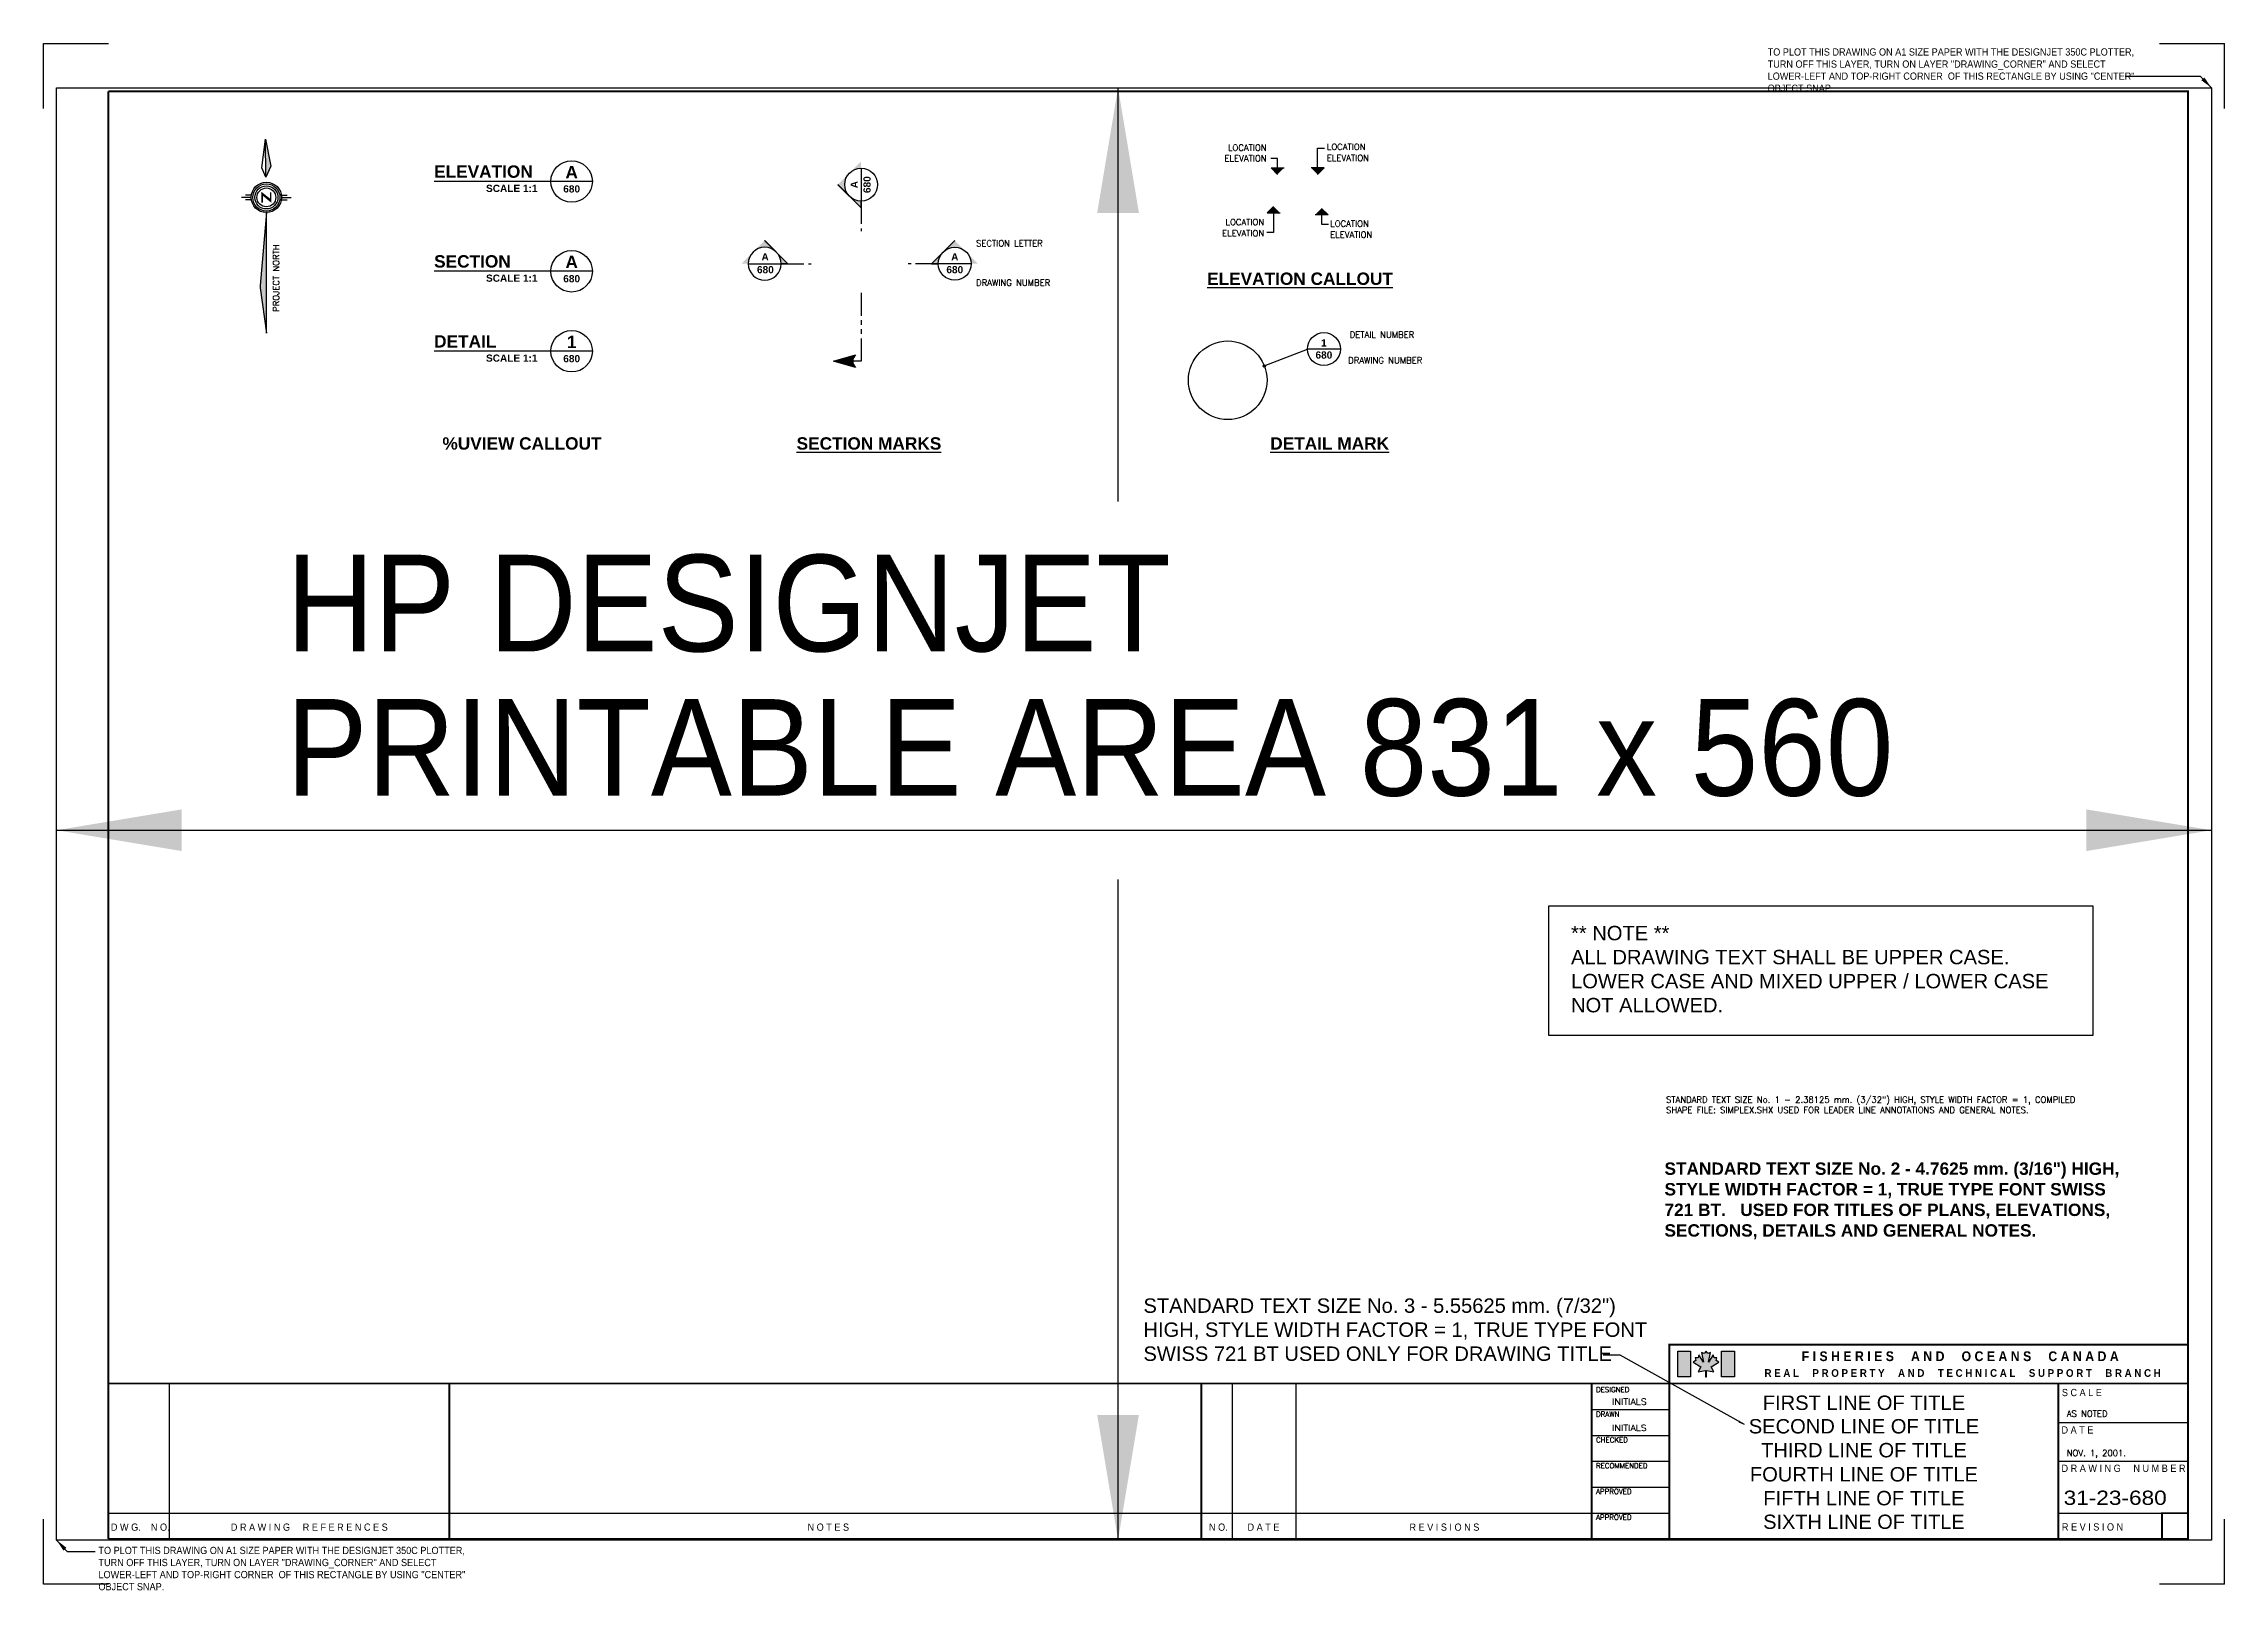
# Model space of a CAD drawing. Header units: inches. Extents: x -25 to 816, y -19 to 577.
import ezdxf
from ezdxf.enums import TextEntityAlignment as Align

# ---------------------------------------------------------------- set-up
doc = ezdxf.new("R2010")
doc.units = ezdxf.units.IN
doc.header["$LTSCALE"] = 7
doc.header["$MEASUREMENT"] = 0
doc.linetypes.add('PHANTOM', pattern=[2.5, 1.25, -0.25, 0.25, -0.25, 0.25, -0.25])
for name, color, linetype in [('ANNO-1', 7, 'Continuous'), ('ANNO-2', 5, 'Continuous'), ('ANNO-3', 5, 'Continuous'), ('BORDER-LINE1', 7, 'Continuous'), ('BORDER-TEXT', 7, 'Continuous'), ('DETMK', 7, 'Continuous'), ('DIM3', 3, 'Continuous'), ('LOGO', 1, 'Continuous'), ('northar', 7, 'Continuous'), ('PAPER-EDGE', 1, 'Continuous'), ('PRINTABLE_AREA', 3, 'Continuous'), ('PRINTABLE_AREA_CORNER', 2, 'Continuous'), ('SECMK', 7, 'Continuous'), ('SECTION_LABEL', 7, 'Continuous'), ('TITLE', 7, 'Continuous')]:
    doc.layers.add(name, color=color, linetype=linetype)
doc.styles.add('ANNO-1', font='SIMPLEX1', dxfattribs={"height": 2.38125})
doc.styles.add('ANNO-2', font='swissb.ttf', dxfattribs={"height": 4.7625})
doc.styles.add('ANNO-3', font='swiss.ttf', dxfattribs={"height": 5.55625})
doc.styles.add('BORDER-TEXT1', font='SIMPLEX.SHX', dxfattribs={"height": 1.9868})
doc.styles.add('BORDER-TEXT2', font='sanss___.ttf', dxfattribs={"width": 0.9, "height": 2.7945})
doc.styles.add('LOGO-TEXT1', font='sanssb__.ttf', dxfattribs={"width": 0.9, "height": 3.7724})
doc.styles.add('LOGO-TEXT2', font='sanssb__.ttf', dxfattribs={"width": 0.9, "height": 2.972278})
doc.styles.add('VIEWMARK', font='sanssb__.ttf', dxfattribs={"height": 2.778125})

# ---------------------------------------------------------------- blocks, each defined once
blk = doc.blocks.new('TITLE-A1')
at = {"style": 'ANNO-1', "width": 109.279973}
for tag, p, p2 in [('DESIGNED', (574.3, 52.18), (599.08, 52.18)), ('DRAWN', (574.3, 42.07), (599.08, 42.07))]:
    blk.add_attdef(tag, text='', height=2.38, dxfattribs=at).set_placement(p, p2, align=Align.FIT)
at = {"color": 5, "style": 'ANNO-3'}
for tag, height, p in [('FIRST', 5.56, (677.37, 48.5)), ('SECOND', 5.56, (677.37, 39.43)), ('THIRD', 5.56, (677.37, 30.23)), ('FOURTH', 5.56, (677.37, 20.92)), ('FIFTH', 5.56, (677.37, 11.73)), ('SIXTH', 5.5, (677.37, 2.66))]:
    blk.add_attdef(tag, text='', height=height, dxfattribs=at).set_placement(p, align=Align.BOTTOM_CENTER)
at = {"style": 'ANNO-1'}
for tag, p in [('SCALE', (755.59, 47.56)), ('DATE', (755.56, 32.41))]:
    blk.add_attdef(tag, p, '', height=2.38, dxfattribs=at)
at = {"color": 5, "style": 'ANNO-3', "width": 16.662251}
blk.add_attdef('DWGNUM', text='', height=5.5, dxfattribs=at).set_placement((754.38, 13.57), (794.14, 13.57), align=Align.FIT)
blk = doc.blocks.new('northar')
for p, q in [((-22.42, 5.56), (-22.42, 9.28)), ((-57.24, 2.06), (-74.81, -0.39)), ((-56.41, 2.06), (-57.24, 2.06)), ((-28.19, -0.4), (-56.41, 2.06)), ((-23.3, 5.5), (-23.3, 7.71)), ((-21.54, 5.5), (-21.54, 7.71)), ((-14.65, -0.11), (-11.08, 1.41)), ((-14.65, -0.11), (0, 0)), ((-11.08, 1.41), (0, 0)), ((0, 0), (-10.42, -1.98)), ((-74.81, -0.39), (-28.19, -0.4)), ((-23.3, -6.07), (-23.3, -8.29)), ((-22.42, -6.14), (-22.42, -9.85)), ((-21.54, -6.07), (-21.54, -8.29)), ((-10.42, -1.98), (-14.65, -0.11))]:
    blk.add_line(p, q)
for radius in [5.85, 5.25, 4.47, 3.65]:
    blk.add_circle((-22.42, -0.29), radius)
for points in [[(-28.19, -0.4), (-74.81, -0.39), (-56.41, 2.06)], [(-20.21, 1.68), (-20.21, 1.68), (-21.82, 1.05), (-24.5, -2.21)], [(-22.85, -1.63), (-24.5, -2.21), (-20.21, 1.68)], [(-21.82, 1.05), (-21.82, 1.05), (-24.41, 1.05), (-24.41, 1.68)], [(-20.21, 1.68), (-24.41, 1.68), (-21.82, 1.05)], [(0, 0), (-14.65, -0.11), (-10.42, -1.98)], [(-24.5, -2.21), (-24.5, -2.21), (-22.85, -1.63), (-20.43, -1.63)], [(-20.43, -1.63), (-20.43, -2.21), (-24.5, -2.21)]]:
    blk.add_solid(points)
at = {"style": 'ANNO-1', "flags": 4}
blk.add_attdef('MAG_DATE', text='', height=2.38, dxfattribs=at).set_placement((-53.55, -4.05), align=Align.MIDDLE)
blk = doc.blocks.new('sec')
blk.add_line((60.99, 0), (0, 0))
blk.add_circle((52.99, 0), 8)
at = {"color": 5, "style": 'ANNO-2', "flags": 4}
blk.add_attdef('VIEW_TYPE', (-0.06, 1.43), '', height=4.76, dxfattribs=at)
blk.add_attdef('VIEW', text='', height=4.76, dxfattribs=at).set_placement((52.99, 3.59), align=Align.MIDDLE)
at = {"style": 'VIEWMARK', "flags": 4}
blk.add_attdef('SCALE', text='', height=2.78, dxfattribs=at).set_placement((39.8, -4.04), align=Align.RIGHT)
blk.add_attdef('DWG', text='', height=2.78, dxfattribs=at).set_placement((52.99, -2.86), align=Align.MIDDLE_CENTER)
blk = doc.blocks.new('detmk')
at = {"color": 2}
blk.add_line((12.7, 0), (0, 0), dxfattribs=at)
blk.add_circle((6.35, 0), 6.35, dxfattribs=at)
at = {"style": 'VIEWMARK', "flags": 4}
for tag, p in [('DETAIL', (6.35, 2.36)), ('DWG', (6.35, -2.31))]:
    blk.add_attdef(tag, text='', height=2.78, dxfattribs=at).set_placement(p, align=Align.MIDDLE_CENTER)
blk = doc.blocks.new('elmka')
at = {"color": 3}
for p, q in [((0, 2.5), (0, 10.14)), ((0, 10.14), (2.61, 10.14)), ((2.5, 2.5), (-2.5, 2.5)), ((2.5, 2.5), (0, 0))]:
    blk.add_line(p, q, dxfattribs=at)
blk.add_solid([(-2.5, 2.5), (2.5, 2.5), (0, 0)], dxfattribs=at)
at = {"color": 7, "style": 'ANNO-1', "flags": 4}
for tag, p in [('LOCATION', (3.58, 9.44)), ('ELEVATION', (3.58, 5.15))]:
    blk.add_attdef(tag, p, '', height=2.38, dxfattribs=at)
blk = doc.blocks.new('elmkb')
at = {"color": 3}
for p, q in [((0, 6.08), (-2.61, 6.08)), ((-2.5, 2.5), (2.5, 2.5)), ((-2.5, 2.5), (0, 0)), ((0, 2.5), (0, 6.08))]:
    blk.add_line(p, q, dxfattribs=at)
blk.add_solid([(2.5, 2.5), (-2.5, 2.5), (0, 0)], dxfattribs=at)
at = {"color": 7, "style": 'ANNO-1', "flags": 4}
for tag, p in [('LOCATION', (-4.24, 9.09)), ('ELEVATION', (-4.24, 4.97))]:
    blk.add_attdef(tag, text='', height=2.38, dxfattribs=at).set_placement(p, align=Align.RIGHT)
blk = doc.blocks.new('elmkc')
at = {"color": 3}
for p, q in [((-2.5, -2.5), (0, 0)), ((-2.5, -2.5), (2.5, -2.5)), ((0, -2.5), (0, -10.14)), ((0, -10.14), (-2.61, -10.14))]:
    blk.add_line(p, q, dxfattribs=at)
blk.add_solid([(2.5, -2.5), (-2.5, -2.5), (0, 0)], dxfattribs=at)
at = {"color": 7, "style": 'ANNO-1', "flags": 4}
for tag, p in [('LOCATION', (-3.63, -7.26)), ('ELEVATION', (-3.63, -11.55))]:
    blk.add_attdef(tag, text='', height=2.38, dxfattribs=at).set_placement(p, align=Align.RIGHT)
blk = doc.blocks.new('elmkd')
at = {"color": 3}
for p, q in [((2.5, -2.5), (0, 0)), ((2.5, -2.5), (-2.5, -2.5)), ((0, -2.5), (0, -6.08)), ((0, -6.08), (2.61, -6.08))]:
    blk.add_line(p, q, dxfattribs=at)
blk.add_solid([(-2.5, -2.5), (2.5, -2.5), (0, 0)], dxfattribs=at)
at = {"color": 7, "style": 'ANNO-1', "flags": 4}
for tag, p in [('LOCATION', (3.32, -7.08)), ('ELEVATION', (3.32, -11.36))]:
    blk.add_attdef(tag, p, '', height=2.38, dxfattribs=at)
blk = doc.blocks.new('secmk')
h = blk.add_hatch(color=256)
h.paths.add_polyline_path([(0.01, 8.95), (-4.01, 4.92, -0.367302), (4.2, 4.76)])
h.paths.add_polyline_path([(4.76, 4.2, -0.182884), (6.35, 0), (8.96, 0)])
h.paths.add_polyline_path([(-4.92, 4.01), (-8.93, 0), (-6.35, 0, -0.17281)])
for p, q in [((-0.01, 8.95), (-8.96, 0)), ((0.01, 8.95), (-8.93, 0)), ((-8.93, 0), (-6.35, 0)), ((6.35, 0), (-6.35, 0))]:
    blk.add_line(p, q)
at = {"color": 5, "linetype": 'PHANTOM'}
blk.add_line((-6.35, 0), (-17.98, 0), dxfattribs=at)
blk.add_circle((0, 0), 6.35)
at = {"style": 'VIEWMARK', "flags": 4}
for tag, p in [('VIEWMK', (0, 2.67)), ('DWG', (0, -2.26))]:
    blk.add_attdef(tag, text='', height=2.78, dxfattribs=at).set_placement(p, align=Align.MIDDLE_CENTER)
blk = doc.blocks.new('arowhed2')
at = {"layer": 'DIM3'}
blk.add_circle((0, 0), 0.446, dxfattribs=at)
for points in [[(0, 0), (-0.45, 0), (-0.32, 0.32)], [(0, 0), (-0.32, -0.32), (-0.45, 0)], [(0, 0), (-0.32, 0.32), (0, 0.45)], [(0, 0), (0, -0.45), (-0.32, -0.32)], [(0, 0), (0, 0.45), (0.32, 0.32)], [(0, 0), (0.32, 0.32), (0.45, 0)], [(0, 0), (0.45, 0), (0.32, -0.32)], [(0, 0), (0.32, -0.32), (0, -0.45)]]:
    blk.add_solid(points, dxfattribs=at)
blk = doc.blocks.new('arowhed1')
at = {"layer": 'DIM3'}
blk.add_solid([(2.38125, -0.396875), (2.38125, 0.396875), (0, 0)], dxfattribs=at)

msp = doc.modelspace()

# ---------------------------------------------------------------- hatches: boundary and pattern name
at = {"layer": 'LOGO'}
h = msp.add_hatch(color=256, dxfattribs=at)
h.paths.add_polyline_path([(610.51, 72.81), (605.55, 72.81), (605.55, 62.88), (610.51, 62.88)])
h.paths.add_polyline_path([(621.44, 68.59), (620.39, 69.18), (620.66, 70.26), (619.55, 70.22), (619.19, 71.37), (617.47, 68.59), (618.26, 72.36), (617.14, 71.92), (616.47, 72.81), (615.8, 71.92), (614.68, 72.36), (615.48, 68.59), (613.76, 71.37), (613.4, 70.22), (612.28, 70.26), (612.56, 69.18), (611.51, 68.59), (614.49, 66.85), (613.49, 64.86), (616.22, 65.36), (616.22, 62.88), (616.72, 62.88), (616.72, 65.36), (619.45, 64.86), (618.46, 66.85)])
h.paths.add_polyline_path([(627.4, 72.81), (622.43, 72.81), (622.43, 62.88), (627.4, 62.88)])
at = {"layer": 'SECMK'}
msp.add_hatch(color=256, dxfattribs=at).paths.add_polyline_path([(279.96, 454.54), (288.48, 452.13, -0.445784), (288.48, 456.95)])

# ---------------------------------------------------------------- linework, layer by layer
at = {"layer": 'BORDER-LINE1'}
for p, q in [((23.88, 0.37), (23.88, 60.37)), ((433.87, 0.37), (433.87, 60.37)), ((458.37, 0.37), (458.37, 60.37)), ((572.37, 50.37), (602.37, 50.37)), ((752.37, 45.37), (802.37, 45.37)), ((572.37, 40.37), (602.37, 40.37)), ((572.37, 30.38), (602.37, 30.38)), ((752.37, 30.38), (802.37, 30.38)), ((572.37, 20.38), (602.37, 20.38)), ((0.37, 10.38), (602.37, 10.38)), ((752.37, 10.38), (792.37, 10.38))]:
    msp.add_line(p, q, dxfattribs=at)
for points in [[(0.37, 558.62, 0.75, 0.75, 0), (802.37, 558.62, 0.75, 0.75, 0), (802.37, 0.37, 0.75, 0.75, 0), (0.37, 0.37, 0.75, 0.75, 0)], [(0.37, 0.37, 0.75, 0.75, 0), (0.37, 558.62, 0.75, 0.75, 0)]]:
    msp.add_lwpolyline(points, format="xyseb", dxfattribs=at)
at = {"layer": 'BORDER-LINE1', "const_width": 0.75}
for points in [[(0.37, 0.37), (0.37, 558.62)], [(602.37, 0.37), (602.37, 75.37), (802.37, 75.37)], [(0.37, 60.37), (802.37, 60.37)], [(131.88, 0.37), (131.88, 60.37)], [(421.87, 0.37), (421.87, 60.37)], [(572.37, 0.37), (572.37, 60.37)], [(752.37, 0.37), (752.37, 60.37)], [(792.37, 0.37), (792.37, 10.38), (802.37, 10.38)]]:
    msp.add_lwpolyline(points, dxfattribs=at)
at = {"layer": 'DETMK', "color": 5}
msp.add_circle((432.02, 447.19), 15.15, dxfattribs=at)
at = {"layer": 'DIM3'}
for p, q in [((446.12, 452.72), (462.76, 459.24)), ((583.4, 71.24), (576.78, 71.24)), ((631.26, 44.5), (583.4, 71.24))]:
    msp.add_line(p, q, dxfattribs=at)
msp.add_lwpolyline([(555.81, 194.5), (555.81, 244.59), (765.7, 244.59), (765.7, 194.5)], close=True, dxfattribs=at)
at = {"layer": 'LOGO'}
for points in [[(605.55, 62.88), (605.55, 72.81), (610.51, 72.81), (610.51, 62.88)], [(616.47, 72.81), (615.8, 71.92), (614.68, 72.36), (615.48, 68.59), (613.76, 71.37), (613.4, 70.22), (612.28, 70.26), (612.56, 69.18), (611.51, 68.59), (614.49, 66.85), (613.49, 64.86), (616.22, 65.36), (616.22, 62.88), (616.72, 62.88), (616.72, 65.36), (619.45, 64.86), (618.46, 66.85), (621.44, 68.59), (620.39, 69.18), (620.66, 70.26), (619.55, 70.22), (619.19, 71.37), (617.47, 68.59), (618.26, 72.36), (617.14, 71.92)], [(622.43, 62.88), (622.43, 72.81), (627.4, 72.81), (627.4, 62.88)]]:
    msp.add_lwpolyline(points, close=True, dxfattribs=at)
at = {"layer": 'PAPER-EDGE', "color": 1}
for p, q in [((-24.62, 577), (0.37, 577)), ((-24.62, 552), (-24.62, 577)), ((791.37, 577), (816.37, 577)), ((816.37, 552), (816.37, 577)), ((-24.62, -17), (-24.62, 8)), ((816.37, -17), (816.37, 8)), ((0.37, -17), (-24.62, -17)), ((816.37, -17), (791.37, -17))]:
    msp.add_line(p, q, dxfattribs=at)
at = {"layer": 'PRINTABLE_AREA'}
for p, q in [((807.14, 564.37), (778.15, 564.37)), ((811.37, 560), (807.14, 564.37)), ((389.73, 400.39), (389.73, 560)), ((-19.62, 273.7), (811.37, 273.7)), ((389.73, 0), (389.73, 254.65)), ((-19.62, 0), (-15.59, -4.4)), ((-15.59, -4.4), (-4.73, -4.4))]:
    msp.add_line(p, q, dxfattribs=at)
msp.add_lwpolyline([(-19.62, 0), (-19.62, 560), (811.37, 560), (811.37, 0)], close=True, dxfattribs=at)
for points in [[(808.63, 563.97), (807.49, 562.87), (811.37, 560)], [(397.77, 511.72), (381.68, 511.72), (389.73, 560)], [(28.65, 265.66), (28.65, 281.75), (-19.62, 273.7)], [(763.1, 265.66), (763.1, 281.75), (811.37, 273.7)], [(397.77, 48.28), (381.68, 48.28), (389.73, 0)], [(-16.99, -4.05), (-15.82, -2.97), (-19.62, 0)]]:
    msp.add_solid(points, dxfattribs=at)
at = {"layer": 'PRINTABLE_AREA_CORNER'}
for centre in [(811.37, 560), (-19.62, 0)]:
    msp.add_circle(centre, 0.000107, dxfattribs=at)
at = {"layer": 'SECMK', "color": 5, "linetype": 'PHANTOM'}
for p, q in [((290.65, 480.85), (290.65, 454.54)), ((290.65, 454.54), (287.41, 454.54))]:
    msp.add_line(p, q, dxfattribs=at)
at = {"layer": 'SECMK'}
for p, q in [((279.96, 454.54), (288.48, 456.95)), ((288.48, 452.13), (279.96, 454.54))]:
    msp.add_line(p, q, dxfattribs=at)
msp.add_arc((290.65, 454.54), 3.24, 131.94694, 228.05306, dxfattribs=at)

# ---------------------------------------------------------------- block references
at = {"layer": 'DETMK'}
ref = msp.add_blockref('elmka', (466.68, 526.59), dxfattribs=at)
ref.add_attrib('ELEVATION', 'ELEVATION', (470.26, 531.74), dxfattribs={"layer": '0', "color": 7, "height": 2.381, "style": 'ANNO-1'})
ref.add_attrib('LOCATION', 'LOCATION', (470.26, 536.02), dxfattribs={"layer": '0', "color": 7, "height": 2.381, "style": 'ANNO-1'})
ref = msp.add_blockref('elmkb', (451.24, 526.59), dxfattribs=at)
ref.add_attrib('ELEVATION', 'ELEVATION', dxfattribs={"layer": '0', "color": 7, "height": 2.381, "style": 'ANNO-1'}).set_placement((447.01, 531.56), align=Align.RIGHT)
ref.add_attrib('LOCATION', 'LOCATION', dxfattribs={"layer": '0', "color": 7, "height": 2.381, "style": 'ANNO-1'}).set_placement((447.01, 535.67), align=Align.RIGHT)
ref = msp.add_blockref('elmkc', (449.7, 514.25), dxfattribs=at)
ref.add_attrib('ELEVATION', 'ELEVATION', dxfattribs={"layer": '0', "color": 7, "height": 2.381, "style": 'ANNO-1'}).set_placement((446.07, 502.7), align=Align.RIGHT)
ref.add_attrib('LOCATION', 'LOCATION', dxfattribs={"layer": '0', "color": 7, "height": 2.381, "style": 'ANNO-1'}).set_placement((446.07, 506.99), align=Align.RIGHT)
ref = msp.add_blockref('elmkd', (468.22, 513.48), dxfattribs=at)
ref.add_attrib('ELEVATION', 'ELEVATION', (471.54, 502.12), dxfattribs={"layer": '0', "color": 7, "height": 2.381, "style": 'ANNO-1'})
ref.add_attrib('LOCATION', 'LOCATION', (471.54, 506.4), dxfattribs={"layer": '0', "color": 7, "height": 2.381, "style": 'ANNO-1'})
ref = msp.add_blockref('detmk', (462.76, 459.24), dxfattribs=at)
ref.add_attrib('DETAIL', '1', dxfattribs={"layer": '0', "height": 2.78, "style": 'VIEWMARK'}).set_placement((469.11, 461.6), align=Align.MIDDLE_CENTER)
ref.add_attrib('DWG', '680', dxfattribs={"layer": '0', "height": 2.778, "style": 'VIEWMARK'}).set_placement((469.11, 456.94), align=Align.MIDDLE_CENTER)
at = {"layer": 'DIM3'}
for name, p, rotation in [('arowhed2', (446.12, 452.72), 21.41813000453596), ('arowhed1', (631.26, 44.5), 150.8107828767317)]:
    msp.add_blockref(name, p, dxfattribs=dict(at, rotation=rotation))
at = {"layer": 'northar'}
ref = msp.add_blockref('northar', (60.99, 540.13), dxfattribs=dict(at, rotation=90))
ref.add_attrib('MAG_DATE', 'PROJECT NORTH', dxfattribs={"layer": '0', "height": 2.3813, "rotation": 90, "style": 'ANNO-1'}).set_placement((65.04, 486.58), align=Align.MIDDLE)
at = {"layer": 'SECMK'}
ref = msp.add_blockref('secmk', (290.65, 522.62), dxfattribs=dict(at, rotation=90))
ref.add_attrib('VIEWMK', 'A', dxfattribs={"layer": '0', "height": 2.78, "rotation": 90, "style": 'VIEWMARK'}).set_placement((287.98, 522.62), align=Align.MIDDLE_CENTER)
ref.add_attrib('DWG', '680', dxfattribs={"layer": '0', "height": 2.778, "rotation": 90, "style": 'VIEWMARK'}).set_placement((292.91, 522.62), align=Align.MIDDLE_CENTER)
ref = msp.add_blockref('secmk', (253.45, 492.11), dxfattribs=dict(at, xscale=-1))
ref.add_attrib('VIEWMK', 'A', dxfattribs={"layer": '0', "height": 2.78, "style": 'VIEWMARK'}).set_placement((253.62, 494.78), align=Align.MIDDLE_CENTER)
ref.add_attrib('DWG', '680', dxfattribs={"layer": '0', "height": 2.778, "style": 'VIEWMARK'}).set_placement((253.72, 489.85), align=Align.MIDDLE_CENTER)
ref = msp.add_blockref('secmk', (326.76, 492.11), dxfattribs=at)
ref.add_attrib('VIEWMK', 'A', dxfattribs={"layer": '0', "height": 2.78, "style": 'VIEWMARK'}).set_placement((326.76, 494.78), align=Align.MIDDLE_CENTER)
ref.add_attrib('DWG', '680', dxfattribs={"layer": '0', "height": 2.778, "style": 'VIEWMARK'}).set_placement((326.76, 489.85), align=Align.MIDDLE_CENTER)
at = {"layer": 'SECTION_LABEL'}
ref = msp.add_blockref('sec', (126.02, 523.85), dxfattribs=at)
ref.add_attrib('VIEW', 'A', dxfattribs={"layer": '0', "color": 5, "height": 4.76, "style": 'ANNO-2'}).set_placement((179.01, 527.44), align=Align.MIDDLE)
ref.add_attrib('VIEW_TYPE', 'ELEVATION', (125.96, 525.28), dxfattribs={"layer": '0', "color": 5, "height": 4.763, "style": 'ANNO-2'})
ref.add_attrib('SCALE', 'SCALE 1:1', dxfattribs={"layer": '0', "height": 2.778, "style": 'VIEWMARK'}).set_placement((165.82, 519.8), align=Align.RIGHT)
ref.add_attrib('DWG', '680', dxfattribs={"layer": '0', "height": 2.778, "style": 'VIEWMARK'}).set_placement((179.01, 520.99), align=Align.MIDDLE_CENTER)
ref = msp.add_blockref('sec', (126.02, 489.22), dxfattribs=at)
ref.add_attrib('VIEW', 'A', dxfattribs={"layer": '0', "color": 5, "height": 4.76, "style": 'ANNO-2'}).set_placement((179.01, 492.82), align=Align.MIDDLE)
ref.add_attrib('VIEW_TYPE', 'SECTION', (125.96, 490.66), dxfattribs={"layer": '0', "color": 5, "height": 4.763, "style": 'ANNO-2'})
ref.add_attrib('SCALE', 'SCALE 1:1', dxfattribs={"layer": '0', "height": 2.778, "style": 'VIEWMARK'}).set_placement((165.82, 485.18), align=Align.RIGHT)
ref.add_attrib('DWG', '680', dxfattribs={"layer": '0', "height": 2.778, "style": 'VIEWMARK'}).set_placement((179.01, 486.36), align=Align.MIDDLE_CENTER)
ref = msp.add_blockref('sec', (126.02, 458.39), dxfattribs=at)
ref.add_attrib('VIEW', '1', dxfattribs={"layer": '0', "color": 5, "height": 4.76, "style": 'ANNO-2'}).set_placement((179.01, 461.98), align=Align.MIDDLE)
ref.add_attrib('VIEW_TYPE', 'DETAIL', (125.96, 459.82), dxfattribs={"layer": '0', "color": 5, "height": 4.763, "style": 'ANNO-2'})
ref.add_attrib('SCALE', 'SCALE 1:1', dxfattribs={"layer": '0', "height": 2.778, "style": 'VIEWMARK'}).set_placement((165.82, 454.35), align=Align.RIGHT)
ref.add_attrib('DWG', '680', dxfattribs={"layer": '0', "height": 2.778, "style": 'VIEWMARK'}).set_placement((179.01, 455.53), align=Align.MIDDLE_CENTER)
at = {"layer": 'TITLE'}
ref = msp.add_blockref('TITLE-A1', (0, 0), dxfattribs=at)
ref.add_attrib('DESIGNED', '   INITIALS   ', dxfattribs={"layer": '0', "height": 2.3813, "style": 'ANNO-1', "width": 0.922194}).set_placement((574.3, 52.18), (599.08, 52.18), align=Align.FIT)
ref.add_attrib('DRAWN', '   INITIALS   ', dxfattribs={"layer": '0', "height": 2.3813, "style": 'ANNO-1', "width": 0.922194}).set_placement((574.3, 42.07), (599.08, 42.07), align=Align.FIT)
ref.add_attrib('FIRST', 'FIRST LINE OF TITLE', dxfattribs={"layer": '0', "color": 5, "height": 5.5563, "style": 'ANNO-3'}).set_placement((677.37, 48.5), align=Align.BOTTOM_CENTER)
ref.add_attrib('SECOND', 'SECOND LINE OF TITLE', dxfattribs={"layer": '0', "color": 5, "height": 5.5563, "style": 'ANNO-3'}).set_placement((677.37, 39.43), align=Align.BOTTOM_CENTER)
ref.add_attrib('THIRD', 'THIRD LINE OF TITLE', dxfattribs={"layer": '0', "color": 5, "height": 5.5563, "style": 'ANNO-3'}).set_placement((677.37, 30.23), align=Align.BOTTOM_CENTER)
ref.add_attrib('FOURTH', 'FOURTH LINE OF TITLE', dxfattribs={"layer": '0', "color": 5, "height": 5.5563, "style": 'ANNO-3'}).set_placement((677.37, 20.92), align=Align.BOTTOM_CENTER)
ref.add_attrib('FIFTH', 'FIFTH LINE OF TITLE', dxfattribs={"layer": '0', "color": 5, "height": 5.5563, "style": 'ANNO-3'}).set_placement((677.37, 11.73), align=Align.BOTTOM_CENTER)
ref.add_attrib('SIXTH', 'SIXTH LINE OF TITLE', dxfattribs={"layer": '0', "color": 5, "height": 5.5, "style": 'ANNO-3'}).set_placement((677.37, 2.66), align=Align.BOTTOM_CENTER)
ref.add_attrib('SCALE', 'AS NOTED', (755.59, 47.56), dxfattribs={"layer": '0', "height": 2.381, "style": 'ANNO-1'})
ref.add_attrib('DATE', 'NOV. 1, 2001.', (755.56, 32.41), dxfattribs={"layer": '0', "height": 2.3813, "style": 'ANNO-1'})
ref.add_attrib('DWGNUM', '31-23-680', dxfattribs={"layer": '0', "color": 5, "height": 5.5, "style": 'ANNO-3', "width": 1.164135}).set_placement((754.38, 13.57), (794.14, 13.57), align=Align.FIT)

# ---------------------------------------------------------------- texts
at = {"layer": 'ANNO-1', "style": 'ANNO-1'}
for s, p in [('SECTION LETTER', (334.98, 498.79)), ('DRAWING NUMBER', (334.98, 483.63)), ('DETAIL NUMBER', (479.06, 463.62)), ('DRAWING NUMBER', (478.49, 453.69))]:
    msp.add_text(s, height=2.3813, dxfattribs=at).set_placement(p)
at = {"layer": 'ANNO-1', "insert": (601.06, 171), "char_height": 2.38125, "width": 178.605, "attachment_point": 1, "style": 'ANNO-1'}
msp.add_mtext('STANDARD TEXT SIZE No. 1 - 2.38125 mm. (3/32") HIGH, STYLE WIDTH FACTOR = 1, COMPILED SHAPE FILE: SIMPLEX.SHX USED FOR LEADER LINE ANNOTATIONS AND GENERAL NOTES.', dxfattribs=at)
at = {"layer": 'ANNO-2', "style": 'ANNO-2'}
for s, p in [('%%UELEVATION CALLOUT', (424.04, 483.98)), ('%UVIEW CALLOUT', (129.18, 420.45)), ('%%USECTION MARKS', (265.76, 420.45)), ('%%UDETAIL MARK', (448.41, 420.45))]:
    msp.add_text(s, height=4.7625, dxfattribs=at).set_placement(p)
at = {"layer": 'ANNO-2', "insert": (600.45, 145.59), "char_height": 4.7625, "width": 181.5904, "attachment_point": 1, "style": 'ANNO-2'}
msp.add_mtext('STANDARD TEXT SIZE No. 2 - 4.7625 mm. (3/16") HIGH, STYLE WIDTH FACTOR = 1, TRUE TYPE FONT SWISS 721 BT.   USED FOR TITLES OF PLANS, ELEVATIONS, SECTIONS, DETAILS AND GENERAL NOTES.', dxfattribs=at)
at = {"layer": 'ANNO-3', "width": 200, "attachment_point": 1, "style": 'ANNO-3'}
for s, insert, char_height in [('** NOTE **\\PALL DRAWING TEXT SHALL BE UPPER CASE.\\PLOWER CASE AND MIXED UPPER / LOWER CASE NOT ALLOWED.', (564.41, 236.83), 5.5563), ('STANDARD TEXT SIZE No. 3 - 5.55625 mm. (7/32") HIGH, STYLE WIDTH FACTOR = 1, TRUE TYPE FONT SWISS 721 BT USED ONLY FOR DRAWING TITLE', (399.52, 93.17), 5.55625)]:
    msp.add_mtext(s, dxfattribs=dict(at, insert=insert, char_height=char_height))
at = {"layer": 'BORDER-TEXT', "width": 0.9}
for s, height, style, p in [('F I S H E R I E S     A N D     O C E A N S     C A N A D A', 3.7724, 'LOGO-TEXT1', (653.36, 69)), ('R E A L     P R O P E R T Y     A N D     T E C H N I C A L     S U P P O R T     B R A N C H', 2.9723, 'LOGO-TEXT2', (639.03, 62.93)), ('S C A L E', 2.795, 'BORDER-TEXT2', (753.7, 55.49)), ('D A T E', 2.795, 'BORDER-TEXT2', (753.55, 41.07)), ('D R A W I N G     N U M B E R', 2.7945, 'BORDER-TEXT2', (753.57, 26.28)), ('D W G.    N O.', 2.7945, 'BORDER-TEXT2', (1.32, 3.59)), ('D R A W I N G     R E F E R E N C E S', 2.7945, 'BORDER-TEXT2', (47.58, 3.59)), ('N O T E S', 2.795, 'BORDER-TEXT2', (269.98, 3.59)), ('N O.', 2.795, 'BORDER-TEXT2', (424.79, 3.59)), ('D A T E', 2.795, 'BORDER-TEXT2', (439.66, 3.59)), ('R E V I S I O N S', 2.7945, 'BORDER-TEXT2', (502.11, 3.59)), ('R E V I S I O N', 2.7945, 'BORDER-TEXT2', (753.71, 3.67))]:
    msp.add_text(s, height=height, dxfattribs=dict(at, style=style)).set_placement(p)
at = {"layer": 'BORDER-TEXT', "style": 'BORDER-TEXT1'}
for s, height, p in [('DESIGNED', 1.987, (574.06, 57)), ('DRAWN', 1.987, (574.06, 47.56)), ('CHECKED', 1.987, (574.06, 37.63)), ('RECOMMENDED', 1.9868, (574.06, 27.69)), ('APPROVED', 1.987, (574.06, 17.76)), ('APPROVED', 1.987, (574.06, 7.82))]:
    msp.add_text(s, height=height, dxfattribs=at).set_placement(p)
at = {"layer": 'PRINTABLE_AREA', "style": 'BORDER-TEXT2', "width": 0.9}
for s, p in [('HP DESIGNJET', (69.01, 342.65)), ('PRINTABLE AREA 831 x 560', (69.01, 287.02))]:
    msp.add_text(s, height=37.2644, dxfattribs=at).set_placement(p)
at = {"layer": 'PRINTABLE_AREA', "char_height": 2.7945, "width": 150, "attachment_point": 1, "style": 'BORDER-TEXT2'}
for insert in [(640.24, 575.18), (-3.48, -2.59)]:
    msp.add_mtext('TO PLOT THIS DRAWING ON A1 SIZE PAPER WITH THE DESIGNJET 350C PLOTTER,  TURN OFF THIS LAYER, TURN ON LAYER "DRAWING_CORNER" AND SELECT LOWER-LEFT AND TOP-RIGHT CORNER  OF THIS RECTANGLE BY USING "CENTER" OBJECT SNAP.', dxfattribs=dict(at, insert=insert))

doc.saveas('drawing.dxf')
